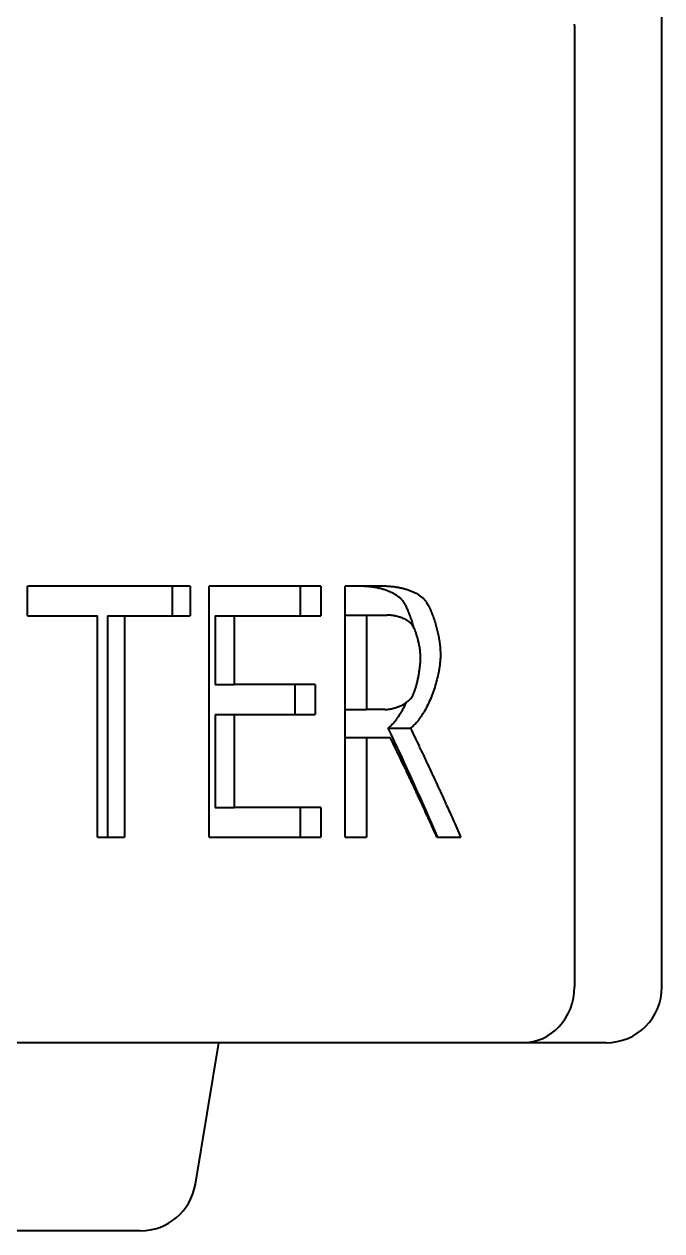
# Model space of a CAD drawing. Header units: millimetres. Extents: x 0 to 51860, y 0 to 5940.
# Drawn here: x 725.66 to 748.51, y 1703.01 to 1746.25 of the extents above; entities that cross this region are included whole.
import ezdxf

# ---------------------------------------------------------------- set-up
doc = ezdxf.new("R2010")
doc.units = ezdxf.units.MM
doc.header["$LTSCALE"] = 10
doc.layers.add('가시적인 것(ISO)', color=3, linetype='Continuous', lineweight=40)

msp = doc.modelspace()

# ---------------------------------------------------------------- linework, layer by layer
at = {"layer": '가시적인 것(ISO)'}
for p, q in [((748.5147, 1711.7463), (748.5147, 1775.3727)), ((745.3833, 1746.2053), (745.3833, 1711.7463)), ((725.783, 1725.0452), (725.783, 1726.11)), ((731.606, 1726.11), (725.783, 1726.11)), ((730.9571, 1726.11), (730.9571, 1725.0452)), ((731.606, 1726.11), (731.606, 1725.0452)), ((732.2943, 1717.11), (732.2943, 1726.11)), ((736.2938, 1726.11), (732.2943, 1726.11)), ((735.5516, 1726.11), (735.5516, 1725.0452)), ((736.2938, 1726.11), (736.2938, 1725.0452)), ((737.1608, 1717.11), (737.1608, 1726.11)), ((738.6286, 1726.11), (737.1608, 1726.11)), ((725.783, 1725.0452), (728.2877, 1725.0452)), ((728.2877, 1717.11), (728.2877, 1725.0452)), ((728.6492, 1725.0452), (728.6492, 1717.11)), ((728.6492, 1725.0452), (729.2512, 1725.0452)), ((729.2512, 1725.0452), (731.606, 1725.0452)), ((729.2512, 1725.0452), (729.2512, 1717.11)), ((732.5004, 1725.0452), (732.5004, 1722.5801)), ((732.5004, 1725.0452), (733.1806, 1725.0452)), ((733.1806, 1725.0452), (736.2938, 1725.0452)), ((733.1806, 1725.0452), (733.1806, 1722.5801)), ((737.1608, 1725.0744), (737.9281, 1725.0744)), ((737.9281, 1725.0744), (738.6689, 1725.0744)), ((737.9281, 1725.0744), (737.9281, 1721.6903)), ((732.5004, 1722.5801), (733.1806, 1722.5801)), ((736.0927, 1722.5801), (733.1806, 1722.5801)), ((735.3545, 1722.5801), (735.3545, 1721.5152)), ((736.0927, 1722.5801), (736.0927, 1721.5152)), ((737.1608, 1721.6903), (737.9281, 1721.6903)), ((738.5837, 1721.6903), (737.9281, 1721.6903)), ((732.5004, 1721.5152), (732.5004, 1718.1749)), ((732.5004, 1721.5152), (733.1806, 1721.5152)), ((733.1806, 1721.5152), (736.0927, 1721.5152)), ((733.1806, 1721.5152), (733.1806, 1718.1749)), ((737.1608, 1720.6911), (737.9281, 1720.6911)), ((737.9281, 1720.6911), (738.7806, 1720.6911)), ((737.9281, 1720.6911), (737.9281, 1717.11)), ((738.6941, 1721.0266), (739.5, 1721.0266)), ((732.5004, 1718.1749), (733.1806, 1718.1749)), ((736.2938, 1718.1749), (733.1806, 1718.1749)), ((735.5516, 1718.1749), (735.5516, 1717.11)), ((736.2938, 1718.1749), (736.2938, 1717.11)), ((728.2877, 1717.11), (729.2512, 1717.11)), ((732.2943, 1717.11), (736.2938, 1717.11)), ((737.1608, 1717.11), (737.9281, 1717.11)), ((740.4538, 1717.11), (741.312, 1717.11)), ((743.5209, 1709.7463), (668.6696, 1709.7463)), ((731.7932, 1704.6775), (732.638, 1709.7463)), ((746.5147, 1709.7463), (743.5209, 1709.7463)), ((729.8204, 1703.0063), (701.9491, 1703.0063))]:
    msp.add_line(p, q, dxfattribs=at)
for centre, end in [((746.5147, 1711.7463), 0), ((729.8204, 1705.0063), 350.53768)]:
    msp.add_arc(centre, 2, 270, end, dxfattribs=at)
for centre, major_axis, ratio, start_param, end_param in [((744.1972, 1744.4781), (-1.1536, -1.8177), 0.1517472, 2.9068926, 2.9936496), ((743.5209, 1711.7463), (0.0002, -2), 0.9312264, 6.2830745, 7.8538528)]:
    msp.add_ellipse(centre, major_axis=major_axis, ratio=ratio, start_param=start_param, end_param=end_param, dxfattribs=at)
for points, knots in [([(737.8399, 1726.11), (737.8788, 1726.11), (737.9186, 1726.1089), (737.9998, 1726.1042), (738.0411, 1726.1008), (738.1037, 1726.0939), (738.1247, 1726.0913), (738.1878, 1726.0827), (738.2302, 1726.0759), (738.2937, 1726.064), (738.3149, 1726.0597), (738.3782, 1726.0462), (738.4203, 1726.036), (738.4828, 1726.0192), (738.5035, 1726.0133), (738.5653, 1725.9948), (738.6058, 1725.9815), (738.6654, 1725.9598), (738.685, 1725.9523), (738.7432, 1725.9291), (738.781, 1725.9126), (738.8358, 1725.8862), (738.8537, 1725.8772), (738.9066, 1725.8493), (738.9404, 1725.8297), (738.9887, 1725.7988), (739.0044, 1725.7883), (739.0501, 1725.7558), (739.0788, 1725.7332), (739.1322, 1725.6861), (739.1569, 1725.6615), (739.1793, 1725.636)], [0, 0, 0, 0, 0.0833333, 0.0833333, 0.1666667, 0.1666667, 0.2083333, 0.2083333, 0.2916667, 0.2916667, 0.3333333, 0.3333333, 0.4166667, 0.4166667, 0.4583333, 0.4583333, 0.5416667, 0.5416667, 0.5833333, 0.5833333, 0.6666667, 0.6666667, 0.7083333, 0.7083333, 0.7916667, 0.7916667, 0.8333333, 0.8333333, 0.9166667, 0.9166667, 1, 1, 1, 1]), ([(738.6286, 1726.11), (738.6682, 1726.11), (738.7088, 1726.1089), (738.7502, 1726.1066), (738.7917, 1726.1042), (738.8338, 1726.1008), (738.8764, 1726.0962), (738.8977, 1726.0939), (738.9191, 1726.0913), (738.9406, 1726.0885), (738.9835, 1726.0827), (739.0267, 1726.0759), (739.0699, 1726.068), (739.0915, 1726.064), (739.1131, 1726.0597), (739.1347, 1726.0552), (739.1778, 1726.0462), (739.2207, 1726.036), (739.2632, 1726.0248), (739.2845, 1726.0192), (739.3056, 1726.0133), (739.3266, 1726.0071), (739.3686, 1725.9948), (739.41, 1725.9815), (739.4505, 1725.967), (739.4707, 1725.9598), (739.4908, 1725.9523), (739.5106, 1725.9446), (739.5501, 1725.9291), (739.5887, 1725.9126), (739.626, 1725.895), (739.6819, 1725.8687), (739.7349, 1725.84), (739.7842, 1725.8091), (739.8006, 1725.7988), (739.8166, 1725.7883), (739.8322, 1725.7774), (739.8633, 1725.7558), (739.8926, 1725.7332), (739.9198, 1725.7096), (739.9471, 1725.6861), (739.9722, 1725.6615), (739.9951, 1725.636)], [0, 0, 0, 0, 0.0833333, 0.0833333, 0.0833333, 0.1666667, 0.1666667, 0.1666667, 0.2083333, 0.2083333, 0.2083333, 0.2916667, 0.2916667, 0.2916667, 0.3333333, 0.3333333, 0.3333333, 0.4166667, 0.4166667, 0.4166667, 0.4583333, 0.4583333, 0.4583333, 0.5416667, 0.5416667, 0.5416667, 0.5833333, 0.5833333, 0.5833333, 0.6666667, 0.6666667, 0.6666667, 0.7916667, 0.7916667, 0.7916667, 0.8333333, 0.8333333, 0.8333333, 0.9166667, 0.9166667, 0.9166667, 1, 1, 1, 1]), ([(739.1793, 1725.636), (739.2017, 1725.6104), (739.2243, 1725.5804), (739.247, 1725.5464), (739.2697, 1725.5124), (739.2924, 1725.4744), (739.315, 1725.4329), (739.3263, 1725.4121), (739.3375, 1725.3905), (739.3487, 1725.3681), (739.3711, 1725.3233), (739.3932, 1725.2753), (739.4149, 1725.2245), (739.4257, 1725.1992), (739.4364, 1725.1731), (739.447, 1725.1465), (739.4681, 1725.0932), (739.4887, 1725.0375), (739.5086, 1724.9799), (739.5185, 1724.9511), (739.5282, 1724.9218), (739.5377, 1724.8921), (739.5568, 1724.8327), (739.575, 1724.7716), (739.5922, 1724.7094), (739.5974, 1724.6904), (739.6026, 1724.6713), (739.6076, 1724.6521)], [0, 0, 0, 0, 0.08333333, 0.08333333, 0.08333333, 0.16666667, 0.16666667, 0.16666667, 0.20833333, 0.20833333, 0.20833333, 0.29166667, 0.29166667, 0.29166667, 0.33333333, 0.33333333, 0.33333333, 0.41666667, 0.41666667, 0.41666667, 0.45833333, 0.45833333, 0.45833333, 0.54166667, 0.54166667, 0.54166667, 0.5671465, 0.5671465, 0.5671465, 0.5671465]), ([(739.9951, 1725.636), (740.0179, 1725.6104), (740.041, 1725.5804), (740.0642, 1725.5464), (740.0873, 1725.5124), (740.1105, 1725.4744), (740.1336, 1725.4329), (740.1681, 1725.3707), (740.2023, 1725.3006), (740.2354, 1725.2245), (740.2465, 1725.1992), (740.2574, 1725.1731), (740.2682, 1725.1465), (740.2898, 1725.0932), (740.3108, 1725.0375), (740.331, 1724.9799), (740.3412, 1724.9511), (740.3511, 1724.9218), (740.3608, 1724.8921), (740.3803, 1724.8327), (740.3988, 1724.7716), (740.4164, 1724.7094), (740.4251, 1724.6783), (740.4336, 1724.6469), (740.4418, 1724.6153), (740.4582, 1724.5521), (740.4735, 1724.4881), (740.4874, 1724.4237), (740.4943, 1724.3914), (740.501, 1724.3591), (740.5072, 1724.3268), (740.5197, 1724.2622), (740.5308, 1724.1974), (740.5402, 1724.1331), (740.5449, 1724.1009), (740.5492, 1724.0689), (740.5531, 1724.037), (740.5608, 1723.9732), (740.5668, 1723.9102), (740.5709, 1723.8483), (740.575, 1723.7864), (740.5771, 1723.7257), (740.5771, 1723.6668)], [0, 0, 0, 0, 0.0833333, 0.0833333, 0.0833333, 0.1666667, 0.1666667, 0.1666667, 0.2916667, 0.2916667, 0.2916667, 0.3333333, 0.3333333, 0.3333333, 0.4166667, 0.4166667, 0.4166667, 0.4583333, 0.4583333, 0.4583333, 0.5416667, 0.5416667, 0.5416667, 0.5833333, 0.5833333, 0.5833333, 0.6666667, 0.6666667, 0.6666667, 0.7083333, 0.7083333, 0.7083333, 0.7916667, 0.7916667, 0.7916667, 0.8333333, 0.8333333, 0.8333333, 0.9166667, 0.9166667, 0.9166667, 1, 1, 1, 1]), ([(739.5302, 1724.7681), (739.5051, 1724.796), (739.4729, 1724.8232), (739.4354, 1724.849), (739.426, 1724.8555), (739.4163, 1724.8618), (739.4062, 1724.8681), (739.3862, 1724.8807), (739.3648, 1724.8929), (739.3424, 1724.9047), (739.3312, 1724.9106), (739.3198, 1724.9164), (739.3081, 1724.922), (739.2847, 1724.9334), (739.2604, 1724.9443), (739.2353, 1724.9546), (739.2227, 1724.9598), (739.21, 1724.9649), (739.1971, 1724.9698), (739.1713, 1724.9796), (739.1448, 1724.9889), (739.1179, 1724.9976), (739.1045, 1725.0019), (739.0909, 1725.0061), (739.0773, 1725.0101), (739.05, 1725.0182), (739.0224, 1725.0256), (738.9946, 1725.0322), (738.9807, 1725.0356), (738.9668, 1725.0388), (738.9529, 1725.0417), (738.9251, 1725.0477), (738.8972, 1725.0529), (738.8695, 1725.0573), (738.8557, 1725.0595), (738.8419, 1725.0615), (738.8282, 1725.0633), (738.8007, 1725.0669), (738.7736, 1725.0697), (738.747, 1725.0716), (738.7204, 1725.0734), (738.6943, 1725.0744), (738.6689, 1725.0744)], [0, 0, 0, 0, 0.1666667, 0.1666667, 0.1666667, 0.2083333, 0.2083333, 0.2083333, 0.2916667, 0.2916667, 0.2916667, 0.3333333, 0.3333333, 0.3333333, 0.4166667, 0.4166667, 0.4166667, 0.4583333, 0.4583333, 0.4583333, 0.5416667, 0.5416667, 0.5416667, 0.5833333, 0.5833333, 0.5833333, 0.6666667, 0.6666667, 0.6666667, 0.7083333, 0.7083333, 0.7083333, 0.7916667, 0.7916667, 0.7916667, 0.8333333, 0.8333333, 0.8333333, 0.9166667, 0.9166667, 0.9166667, 1, 1, 1, 1]), ([(739.8639, 1723.572), (739.8639, 1723.6048), (739.8628, 1723.6391), (739.8606, 1723.6745), (739.8585, 1723.7099), (739.8553, 1723.7464), (739.8512, 1723.7836), (739.845, 1723.8395), (739.8367, 1723.8971), (739.8265, 1723.9552), (739.8231, 1723.9745), (739.8195, 1723.9939), (739.8158, 1724.0133), (739.8082, 1724.0522), (739.7999, 1724.091), (739.7908, 1724.1296), (739.7863, 1724.1488), (739.7816, 1724.168), (739.7768, 1724.1871), (739.7671, 1724.2252), (739.7568, 1724.2628), (739.7459, 1724.2996), (739.7405, 1724.318), (739.7349, 1724.3361), (739.7292, 1724.354), (739.7177, 1724.3898), (739.7058, 1724.4246), (739.6934, 1724.458), (739.6873, 1724.4746), (739.681, 1724.491), (739.6746, 1724.5069), (739.6618, 1724.5388), (739.6487, 1724.5691), (739.6352, 1724.5974), (739.6285, 1724.6116), (739.6217, 1724.6253), (739.6149, 1724.6384), (739.6011, 1724.6648), (739.5872, 1724.689), (739.573, 1724.7107), (739.5589, 1724.7324), (739.5446, 1724.7517), (739.5302, 1724.7681)], [0, 0, 0, 0, 0.0833333, 0.0833333, 0.0833333, 0.1666667, 0.1666667, 0.1666667, 0.2916667, 0.2916667, 0.2916667, 0.3333333, 0.3333333, 0.3333333, 0.4166667, 0.4166667, 0.4166667, 0.4583333, 0.4583333, 0.4583333, 0.5416667, 0.5416667, 0.5416667, 0.5833333, 0.5833333, 0.5833333, 0.6666667, 0.6666667, 0.6666667, 0.7083333, 0.7083333, 0.7083333, 0.7916667, 0.7916667, 0.7916667, 0.8333333, 0.8333333, 0.8333333, 0.9166667, 0.9166667, 0.9166667, 1, 1, 1, 1]), ([(740.5771, 1723.6668), (740.5771, 1723.5847), (740.5732, 1723.5002), (740.5657, 1723.4141), (740.5582, 1723.328), (740.5472, 1723.2402), (740.5329, 1723.1516), (740.5258, 1723.1073), (740.5179, 1723.0628), (740.5092, 1723.0181), (740.4919, 1722.9289), (740.4715, 1722.8391), (740.4485, 1722.7497), (740.437, 1722.705), (740.4248, 1722.6604), (740.4119, 1722.616), (740.3863, 1722.5271), (740.3582, 1722.439), (740.3279, 1722.3523), (740.3128, 1722.309), (740.2971, 1722.2661), (740.2809, 1722.2236), (740.2486, 1722.1387), (740.2143, 1722.0557), (740.1783, 1721.9754), (740.1604, 1721.9352), (740.142, 1721.8958), (740.1233, 1721.8571), (740.0858, 1721.7796), (740.0469, 1721.7053), (740.007, 1721.6349), (739.987, 1721.5997), (739.9667, 1721.5654), (739.9462, 1721.5322), (739.9053, 1721.4659), (739.8635, 1721.4038), (739.8211, 1721.3468), (739.7999, 1721.3183), (739.7786, 1721.2911), (739.7573, 1721.2652), (739.7145, 1721.2134), (739.6714, 1721.1672), (739.6284, 1721.1271), (739.5854, 1721.0871), (739.5425, 1721.0533), (739.5, 1721.0266)], [0, 0, 0, 0, 0.0833333, 0.0833333, 0.0833333, 0.1666667, 0.1666667, 0.1666667, 0.2083333, 0.2083333, 0.2083333, 0.2916667, 0.2916667, 0.2916667, 0.3333333, 0.3333333, 0.3333333, 0.4166667, 0.4166667, 0.4166667, 0.4583333, 0.4583333, 0.4583333, 0.5416667, 0.5416667, 0.5416667, 0.5833333, 0.5833333, 0.5833333, 0.6666667, 0.6666667, 0.6666667, 0.7083333, 0.7083333, 0.7083333, 0.7916667, 0.7916667, 0.7916667, 0.8333333, 0.8333333, 0.8333333, 0.9166667, 0.9166667, 0.9166667, 1, 1, 1, 1]), ([(739.5647, 1722.157), (739.5905, 1722.1984), (739.6161, 1722.2523), (739.6407, 1722.3155), (739.6468, 1722.3314), (739.6529, 1722.3478), (739.659, 1722.3647), (739.671, 1722.3986), (739.6828, 1722.4346), (739.6943, 1722.4724), (739.7, 1722.4913), (739.7056, 1722.5106), (739.7112, 1722.5304), (739.7223, 1722.5698), (739.733, 1722.6108), (739.7432, 1722.6529), (739.7483, 1722.674), (739.7533, 1722.6954), (739.7582, 1722.717), (739.768, 1722.7602), (739.7772, 1722.8043), (739.7859, 1722.8491), (739.7902, 1722.8714), (739.7944, 1722.8939), (739.7985, 1722.9165), (739.8066, 1722.9617), (739.814, 1723.0073), (739.8208, 1723.0528), (739.8242, 1723.0755), (739.8274, 1723.0983), (739.8304, 1723.121), (739.8395, 1723.189), (739.847, 1723.2566), (739.8525, 1723.3223), (739.8599, 1723.4099), (739.8639, 1723.4942), (739.8639, 1723.572)], [0, 0, 0, 0, 0.1666667, 0.1666667, 0.1666667, 0.2083333, 0.2083333, 0.2083333, 0.2916667, 0.2916667, 0.2916667, 0.3333333, 0.3333333, 0.3333333, 0.4166667, 0.4166667, 0.4166667, 0.4583333, 0.4583333, 0.4583333, 0.5416667, 0.5416667, 0.5416667, 0.5833333, 0.5833333, 0.5833333, 0.6666667, 0.6666667, 0.6666667, 0.7083333, 0.7083333, 0.7083333, 0.8333333, 0.8333333, 0.8333333, 1, 1, 1, 1]), ([(738.5837, 1721.6903), (738.6103, 1721.6903), (738.6381, 1721.6915), (738.6669, 1721.694), (738.6957, 1721.6965), (738.7255, 1721.7002), (738.7559, 1721.7051), (738.8015, 1721.7124), (738.8485, 1721.7224), (738.896, 1721.7348), (738.9118, 1721.739), (738.9277, 1721.7434), (738.9435, 1721.7481), (738.9753, 1721.7575), (739.0071, 1721.7679), (739.0386, 1721.7794), (739.0544, 1721.7852), (739.0701, 1721.7912), (739.0857, 1721.7975), (739.1169, 1721.81), (739.1477, 1721.8235), (739.1778, 1721.838), (739.1928, 1721.8453), (739.2077, 1721.8527), (739.2224, 1721.8605), (739.2517, 1721.8759), (739.2802, 1721.8923), (739.3076, 1721.9096), (739.3213, 1721.9183), (739.3347, 1721.9271), (739.3478, 1721.9362), (739.374, 1721.9544), (739.3989, 1721.9734), (739.4223, 1721.9933), (739.434, 1722.0032), (739.4453, 1722.0134), (739.4562, 1722.0237), (739.478, 1722.0444), (739.4982, 1722.0659), (739.5163, 1722.0881), (739.5345, 1722.1103), (739.5507, 1722.1333), (739.5647, 1722.157)], [0, 0, 0, 0, 0.0833333, 0.0833333, 0.0833333, 0.1666667, 0.1666667, 0.1666667, 0.2916667, 0.2916667, 0.2916667, 0.3333333, 0.3333333, 0.3333333, 0.4166667, 0.4166667, 0.4166667, 0.4583333, 0.4583333, 0.4583333, 0.5416667, 0.5416667, 0.5416667, 0.5833333, 0.5833333, 0.5833333, 0.6666667, 0.6666667, 0.6666667, 0.7083333, 0.7083333, 0.7083333, 0.7916667, 0.7916667, 0.7916667, 0.8333333, 0.8333333, 0.8333333, 0.9166667, 0.9166667, 0.9166667, 1, 1, 1, 1]), ([(739.3387, 1721.9299), (739.3276, 1721.9054), (739.3163, 1721.8811), (739.3049, 1721.8571), (739.2682, 1721.7796), (739.2301, 1721.7053), (739.1909, 1721.6349), (739.1713, 1721.5997), (739.1515, 1721.5654), (739.1314, 1721.5322), (739.0913, 1721.4659), (739.0503, 1721.4038), (739.0088, 1721.3468), (738.988, 1721.3183), (738.9671, 1721.2911), (738.9462, 1721.2652), (738.9043, 1721.2134), (738.8621, 1721.1672), (738.8199, 1721.1271), (738.7778, 1721.0871), (738.7357, 1721.0533), (738.6941, 1721.0266)], [0.55749696, 0.55749696, 0.55749696, 0.55749696, 0.58333333, 0.58333333, 0.58333333, 0.66666667, 0.66666667, 0.66666667, 0.70833333, 0.70833333, 0.70833333, 0.79166667, 0.79166667, 0.79166667, 0.83333333, 0.83333333, 0.83333333, 0.91666667, 0.91666667, 0.91666667, 1, 1, 1, 1]), ([(740.4538, 1717.11), (740.4092, 1717.2095), (740.3195, 1717.4085), (740.2067, 1717.6571), (740.0934, 1717.9058), (740.0022, 1718.1048), (739.8877, 1718.3535), (739.7956, 1718.5524), (739.68, 1718.8011), (739.587, 1719), (739.4702, 1719.2487), (739.3764, 1719.4477), (739.2584, 1719.6963), (739.1637, 1719.8953), (739.0447, 1720.144), (738.9251, 1720.3927), (738.8288, 1720.5916), (738.7806, 1720.6911)], [0, 0, 0, 0, 0.0381103, 0.0762206, 0.09527575, 0.13338605, 0.1524412, 0.19055149, 0.20960664, 0.24771694, 0.26677209, 0.30488239, 0.32393754, 0.36204784, 0.38110299, 0.41921329, 0.45732359, 0.45732359, 0.45732359, 0.45732359]), ([(739.5, 1721.0266), (739.5527, 1720.9178), (739.6576, 1720.7002), (739.7878, 1720.4282), (739.9173, 1720.1562), (740.0203, 1719.9386), (740.1483, 1719.6667), (740.2501, 1719.4491), (740.3767, 1719.1771), (740.4774, 1718.9595), (740.6025, 1718.6875), (740.702, 1718.4699), (740.8504, 1718.1436), (741.0467, 1717.7084), (741.216, 1717.3276), (741.312, 1717.11)], [0, 0, 0, 0, 0.04215599, 0.08431197, 0.10538997, 0.14754595, 0.16862395, 0.21077993, 0.23185793, 0.27401391, 0.29509191, 0.33724789, 0.35832589, 0.42155987, 0.50587184, 0.50587184, 0.50587184, 0.50587184])]:
    msp.add_open_spline(points, degree=3, knots=knots, dxfattribs=at)
msp.add_open_spline([(738.6941, 1721.0266), (739.3133, 1719.7211), (739.9057, 1718.4156), (740.47, 1717.11)], degree=3, dxfattribs=at)

doc.saveas('drawing.dxf')
